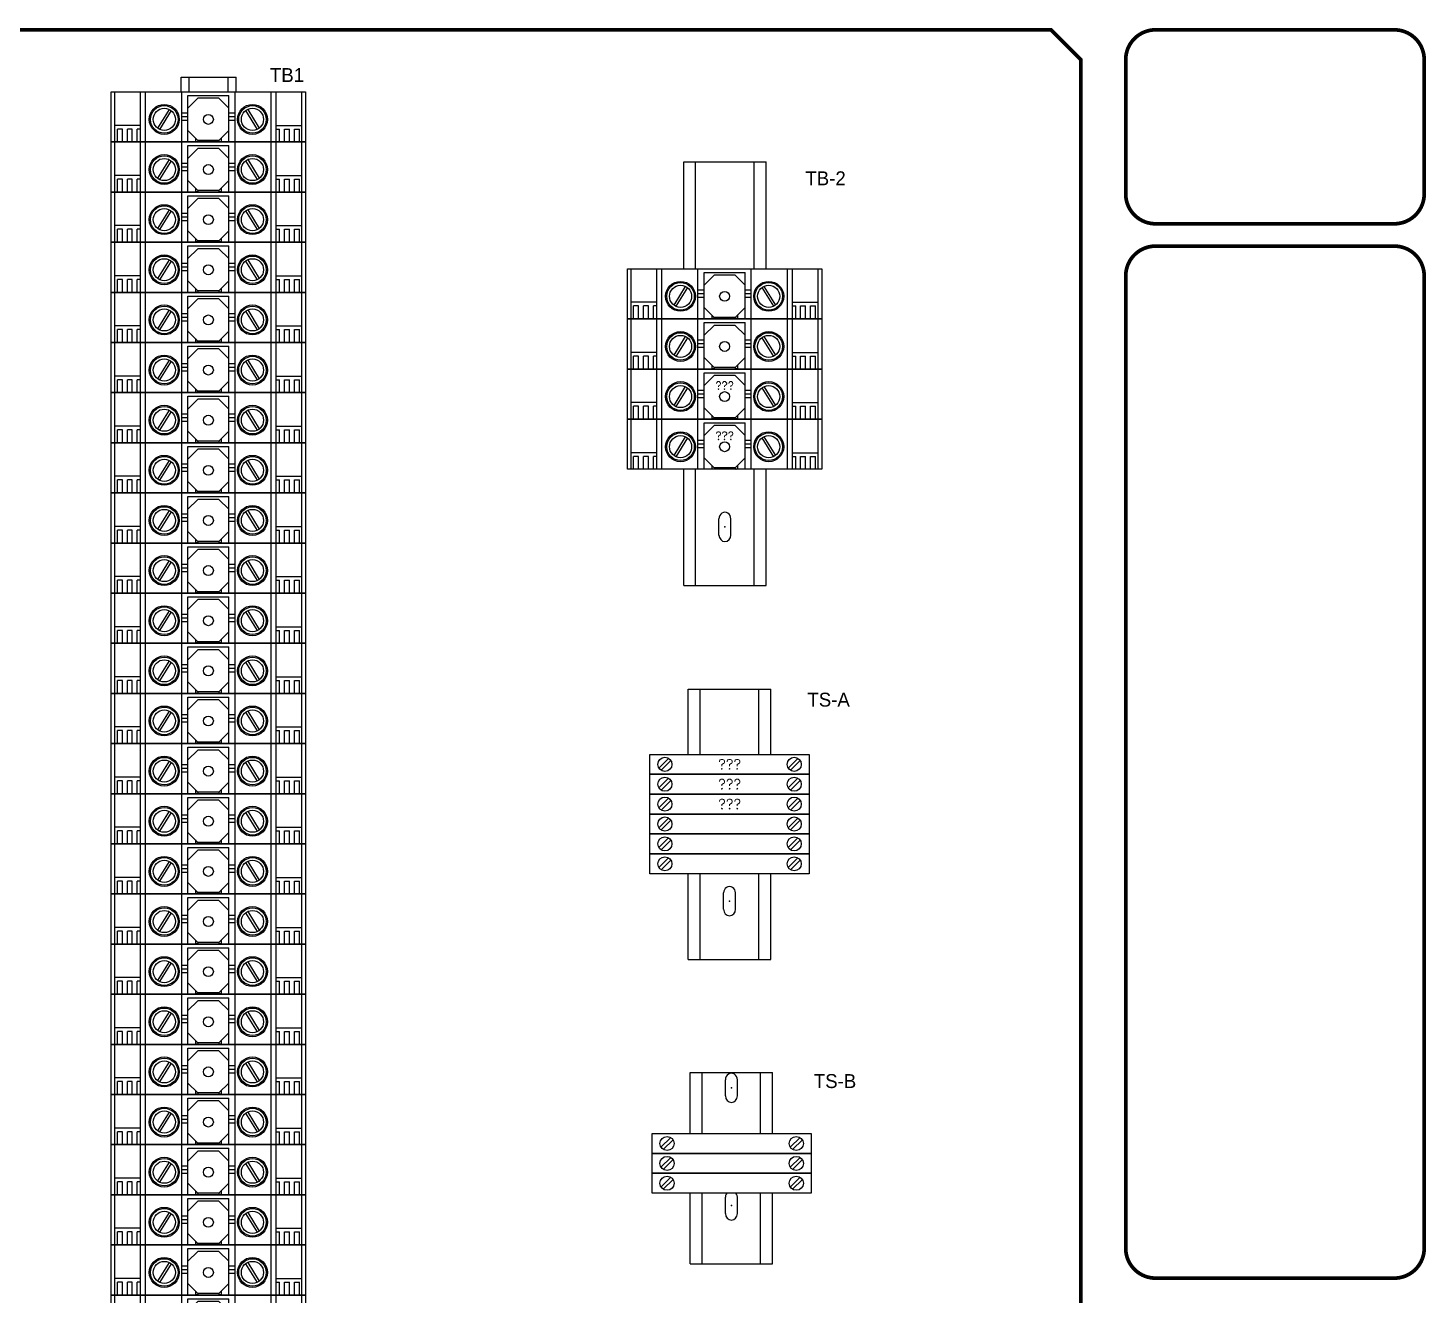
# Model space of a CAD drawing. Header units: inches. Extents: x 0 to 100, y 0 to 67.
# Drawn here: x 65.32 to 100.45, y 35.48 to 67.33 of the extents above; entities that cross this region are included whole.
import ezdxf
from ezdxf.enums import TextEntityAlignment as Align

# ---------------------------------------------------------------- set-up
doc = ezdxf.new("R2010")
doc.units = ezdxf.units.IN
doc.header["$MEASUREMENT"] = 0
for name, color, linetype in [('PSYMS', 7, 'Continuous'), ('PTERM', 7, 'Continuous'), ('PWIRE', 7, 'Continuous'), ('TITLE', 7, 'Continuous')]:
    doc.layers.add(name, color=color, linetype=linetype)
doc.styles.add('ITALIC', font='ITALIC')
doc.styles.add('SIMPLEX', font='SIMPLEX')
doc.styles.add('WD', font='romans.shx')

# ---------------------------------------------------------------- blocks, each defined once
blk = doc.blocks.new('VDIN22B3')
for p, q in [((-0.69, 39.37), (0.69, 39.37)), ((-0.69, 0), (-0.69, 39.37)), ((-0.49, 0), (-0.49, 39.37)), ((0.49, 0), (0.49, 39.37)), ((0.69, 0), (0.69, 39.37)), ((-0.1, 38.274), (-0.1, 38.546)), ((0.1, 38.274), (0.1, 38.546)), ((-0.1, 36.304), (-0.1, 36.576)), ((0.1, 36.304), (0.1, 36.576)), ((-0.1, 34.334), (-0.1, 34.606)), ((0.1, 34.334), (0.1, 34.606)), ((-0.1, 32.364), (-0.1, 32.636)), ((0.1, 32.364), (0.1, 32.636)), ((-0.1, 30.394), (-0.1, 30.666)), ((0.1, 30.394), (0.1, 30.666)), ((-0.1, 28.424), (-0.1, 28.696)), ((0.1, 28.424), (0.1, 28.696)), ((-0.1, 26.454), (-0.1, 26.726)), ((0.1, 26.454), (0.1, 26.726)), ((-0.1, 24.484), (-0.1, 24.756)), ((0.1, 24.484), (0.1, 24.756)), ((-0.1, 22.514), (-0.1, 22.786)), ((0.1, 22.514), (0.1, 22.786)), ((-0.1, 20.544), (-0.1, 20.816)), ((0.1, 20.544), (0.1, 20.816)), ((-0.1, 18.574), (-0.1, 18.846)), ((0.1, 18.574), (0.1, 18.846)), ((-0.1, 16.604), (-0.1, 16.876)), ((0.1, 16.604), (0.1, 16.876)), ((-0.1, 14.634), (-0.1, 14.906)), ((0.1, 14.634), (0.1, 14.906)), ((-0.1, 12.664), (-0.1, 12.936)), ((0.1, 12.664), (0.1, 12.936)), ((-0.1, 10.694), (-0.1, 10.966)), ((0.1, 10.694), (0.1, 10.966)), ((-0.1, 8.724), (-0.1, 8.996)), ((0.1, 8.724), (0.1, 8.996)), ((-0.1, 6.754), (-0.1, 7.026)), ((0.1, 6.754), (0.1, 7.026)), ((-0.1, 4.784), (-0.1, 5.056)), ((0.1, 4.784), (0.1, 5.056)), ((-0.1, 2.814), (-0.1, 3.086)), ((0.1, 2.814), (0.1, 3.086)), ((-0.1, 0.844), (-0.1, 1.116)), ((0.1, 0.844), (0.1, 1.116)), ((-0.69, 0), (0.69, 0))]:
    blk.add_line(p, q)
for centre, start_param, end_param in [((0, 38.546), 4.712386, 7.853986), ((0, 38.274), 1.570796, 4.712386), ((0, 36.576), 4.712386, 7.853986), ((0, 36.304), 1.570796, 4.712386), ((0, 34.606), 4.712386, 7.853986), ((0, 34.334), 1.570796, 4.712386), ((0, 32.636), 4.712386, 7.853986), ((0, 32.364), 1.570796, 4.712386), ((0, 30.666), 4.712386, 7.853986), ((0, 30.394), 1.570796, 4.712386), ((0, 28.696), 4.712386, 7.853986), ((0, 28.424), 1.570796, 4.712386), ((0, 26.726), 4.712386, 7.853986), ((0, 26.454), 1.570796, 4.712386), ((0, 24.756), 4.712386, 7.853986), ((0, 24.484), 1.570796, 4.712386), ((0, 22.786), 4.712386, 7.853986), ((0, 22.514), 1.570796, 4.712386), ((0, 20.816), 4.712386, 7.853986), ((0, 20.544), 1.570796, 4.712386), ((0, 18.846), 4.712386, 7.853986), ((0, 18.574), 1.570796, 4.712386), ((0, 16.876), 4.712386, 7.853986), ((0, 16.604), 1.570796, 4.712386), ((0, 14.906), 4.712386, 7.853986), ((0, 14.634), 1.570796, 4.712386), ((0, 12.936), 4.712386, 7.853986), ((0, 12.664), 1.570796, 4.712386), ((0, 10.966), 4.712386, 7.853986), ((0, 10.694), 1.570796, 4.712386), ((0, 8.996), 4.712386, 7.853986), ((0, 8.724), 1.570796, 4.712386), ((0, 7.026), 4.712386, 7.853986), ((0, 6.754), 1.570796, 4.712386), ((0, 5.056), 4.712386, 7.853986), ((0, 4.784), 1.570796, 4.712386), ((0, 3.086), 4.712386, 7.853986), ((0, 2.814), 1.570796, 4.712386), ((0, 1.116), 4.712386, 7.853986), ((0, 0.844), 1.570796, 4.712386)]:
    blk.add_ellipse(centre, major_axis=(0, 0.109), ratio=0.917668, start_param=start_param, end_param=end_param)
for p in [(0, 38.41), (0, 36.44), (0, 34.47), (0, 32.5), (0, 30.53), (0, 28.56), (0, 26.59), (0, 24.62), (0, 22.65), (0, 20.68), (0, 18.71), (0, 16.74), (0, 14.77), (0, 12.8), (0, 10.83), (0, 8.86), (0, 6.89), (0, 4.92), (0, 2.95), (0, 0.98)]:
    blk.add_point(p)
blk = doc.blocks.new('VDIN2386')
for p, q in [((-0.69, 65.214), (0.69, 65.214)), ((-0.69, 39.37), (-0.69, 65.214)), ((-0.49, 39.37), (-0.49, 65.214)), ((0.49, 39.37), (0.49, 65.214)), ((0.69, 39.37), (0.69, 65.214)), ((-0.1, 63.854), (-0.1, 64.126)), ((0.1, 63.854), (0.1, 64.126)), ((-0.1, 61.884), (-0.1, 62.156)), ((0.1, 61.884), (0.1, 62.156)), ((-0.1, 59.914), (-0.1, 60.186)), ((0.1, 59.914), (0.1, 60.186)), ((-0.1, 57.944), (-0.1, 58.216)), ((0.1, 57.944), (0.1, 58.216)), ((-0.1, 55.974), (-0.1, 56.246)), ((0.1, 55.974), (0.1, 56.246)), ((-0.1, 54.004), (-0.1, 54.276)), ((0.1, 54.004), (0.1, 54.276)), ((-0.1, 52.034), (-0.1, 52.306)), ((0.1, 52.034), (0.1, 52.306)), ((-0.1, 50.064), (-0.1, 50.336)), ((0.1, 50.064), (0.1, 50.336)), ((-0.1, 48.094), (-0.1, 48.366)), ((0.1, 48.094), (0.1, 48.366)), ((-0.1, 46.124), (-0.1, 46.396)), ((0.1, 46.124), (0.1, 46.396)), ((-0.1, 44.154), (-0.1, 44.426)), ((0.1, 44.154), (0.1, 44.426)), ((-0.1, 42.184), (-0.1, 42.456)), ((0.1, 42.184), (0.1, 42.456)), ((-0.1, 40.214), (-0.1, 40.486)), ((0.1, 40.214), (0.1, 40.486)), ((-0.69, 39.37), (0.69, 39.37))]:
    blk.add_line(p, q)
for centre, start_param, end_param in [((0, 64.126), 4.712386, 7.853986), ((0, 63.854), 1.570796, 4.712386), ((0, 62.156), 4.712386, 7.853986), ((0, 61.884), 1.570796, 4.712386), ((0, 60.186), 4.712386, 7.853986), ((0, 59.914), 1.570796, 4.712386), ((0, 58.216), 4.712386, 7.853986), ((0, 57.944), 1.570796, 4.712386), ((0, 56.246), 4.712386, 7.853986), ((0, 55.974), 1.570796, 4.712386), ((0, 54.276), 4.712386, 7.853986), ((0, 54.004), 1.570796, 4.712386), ((0, 52.306), 4.712386, 7.853986), ((0, 52.034), 1.570796, 4.712386), ((0, 50.336), 4.712386, 7.853986), ((0, 50.064), 1.570796, 4.712386), ((0, 48.366), 4.712386, 7.853986), ((0, 48.094), 1.570796, 4.712386), ((0, 46.396), 4.712386, 7.853986), ((0, 46.124), 1.570796, 4.712386), ((0, 44.426), 4.712386, 7.853986), ((0, 44.154), 1.570796, 4.712386), ((0, 42.456), 4.712386, 7.853986), ((0, 42.184), 1.570796, 4.712386), ((0, 40.486), 4.712386, 7.853986), ((0, 40.214), 1.570796, 4.712386)]:
    blk.add_ellipse(centre, major_axis=(0, 0.109), ratio=0.917668, start_param=start_param, end_param=end_param)
for p in [(0, 63.99), (0, 62.02), (0, 60.05), (0, 58.08), (0, 56.11), (0, 54.14), (0, 52.17), (0, 50.2), (0, 48.23), (0, 46.26), (0, 44.29), (0, 42.32), (0, 40.35)]:
    blk.add_point(p)
blk = doc.blocks.new('VDIN2450')
for p, q in [((-0.69, 4.532), (0.69, 4.532)), ((-0.69, 0), (-0.69, 4.532)), ((-0.49, 0), (-0.49, 4.532)), ((0.49, 0), (0.49, 4.532)), ((0.69, 0), (0.69, 4.532)), ((-0.1, 2.814), (-0.1, 3.086)), ((0.1, 2.814), (0.1, 3.086)), ((-0.1, 0.844), (-0.1, 1.116)), ((0.1, 0.844), (0.1, 1.116)), ((-0.69, 0), (0.69, 0))]:
    blk.add_line(p, q)
for centre, start_param, end_param in [((0, 3.086), 4.712386, 7.853986), ((0, 2.814), 1.570797, 4.712387), ((0, 1.116), 4.712386, 7.853986), ((0, 0.844), 1.570797, 4.712387)]:
    blk.add_ellipse(centre, major_axis=(0, 0.109), ratio=0.917668, start_param=start_param, end_param=end_param)
for p in [(0, 2.95), (0, 0.98)]:
    blk.add_point(p)
blk = doc.blocks.new('VDIN2493')
for p, q in [((-0.69, 3.205), (0.69, 3.205)), ((-0.69, 0), (-0.69, 3.205)), ((-0.49, 0), (-0.49, 3.205)), ((-0.1, 2.814), (-0.1, 3.086)), ((0.1, 2.814), (0.1, 3.086)), ((0.49, 0), (0.49, 3.205)), ((0.69, 0), (0.69, 3.205)), ((-0.1, 0.844), (-0.1, 1.116)), ((0.1, 0.844), (0.1, 1.116)), ((-0.69, 0), (0.69, 0))]:
    blk.add_line(p, q)
for centre, start_param, end_param in [((0, 3.086), 4.712386, 7.853986), ((0, 2.814), 1.570796, 4.712386), ((0, 1.116), 4.712386, 7.853986), ((0, 0.844), 1.570796, 4.712386)]:
    blk.add_ellipse(centre, major_axis=(0, 0.109), ratio=0.917668, start_param=start_param, end_param=end_param)
for p in [(0, 2.95), (0, 0.98)]:
    blk.add_point(p)
blk = doc.blocks.new('VDIN2408')
for p, q in [((-0.69, 7.095), (0.69, 7.095)), ((-0.69, 0), (-0.69, 7.095)), ((-0.49, 0), (-0.49, 7.095)), ((0.49, 0), (0.49, 7.095)), ((0.69, 0), (0.69, 7.095)), ((-0.1, 4.784), (-0.1, 5.056)), ((0.1, 4.784), (0.1, 5.056)), ((-0.1, 2.814), (-0.1, 3.086)), ((0.1, 2.814), (0.1, 3.086)), ((-0.1, 0.844), (-0.1, 1.116)), ((0.1, 0.844), (0.1, 1.116)), ((-0.69, 0), (0.69, 0))]:
    blk.add_line(p, q)
for centre, start_param, end_param in [((0, 5.056), 4.712386, 7.853986), ((0, 4.784), 1.570796, 4.712386), ((0, 3.086), 4.712386, 7.853986), ((0, 2.814), 1.570796, 4.712386), ((0, 1.116), 4.712386, 7.853986), ((0, 0.844), 1.570796, 4.712386)]:
    blk.add_ellipse(centre, major_axis=(0, 0.109), ratio=0.917668, start_param=start_param, end_param=end_param)
for p in [(0, 4.92), (0, 2.95), (0, 0.98)]:
    blk.add_point(p)
blk = doc.blocks.new('acade_title')
at = {"layer": 'TITLE'}
blk.add_line((30.594, 22.177), (30.594, 20.781), dxfattribs=at)
at = {"layer": 'TITLE', "const_width": 0.0312}
blk.add_lwpolyline([(30.594, 0.281), (30.594, 22.177), (30.344, 22.427), (0.281, 22.427), (0.031, 22.177), (0.031, 0.281), (0.281, 0.031), (30.344, 0.031)], close=True, dxfattribs=at)
for points in [[(31.219, 22.427, 0.414214), (30.969, 22.177, 0.414214)], [(33.469, 22.177, 0.414214), (33.219, 22.427, 0.414214)], [(30.969, 21.052, 0.414214), (31.219, 20.802, 0.414214)], [(33.219, 20.802, 0.414214), (33.469, 21.052, 0.414214)], [(31.219, 20.615, 0.414214), (30.969, 20.365, 0.414214)], [(33.469, 20.365, 0.414214), (33.219, 20.615, 0.414214)], [(30.969, 12.219, 0.414214), (31.219, 11.969, 0.414214)], [(33.219, 11.969, 0.414214), (33.469, 12.219, 0.414214)]]:
    blk.add_lwpolyline(points, format="xyb", dxfattribs=at)
for points in [[(33.219, 22.427), (31.219, 22.427)], [(30.969, 22.177), (30.969, 21.052)], [(33.469, 22.177), (33.469, 21.052)], [(33.219, 20.802), (31.219, 20.802)], [(33.219, 20.615), (31.219, 20.615)], [(30.969, 20.365), (30.969, 12.219)], [(33.469, 20.365), (33.469, 12.219)], [(31.219, 11.969), (33.219, 11.969)]]:
    blk.add_lwpolyline(points, dxfattribs=at)
at = {"layer": 'TITLE', "color": 1, "style": 'ITALIC'}
for tag, height, p in [('TITLE#1', 0.125, (32.156, 3.406)), ('TITLE#2', 0.125, (32.156, 3.204)), ('TITLE#3', 0.125, (32.156, 3.001)), ('TITLE#4', 0.125, (32.156, 2.799)), ('DWG#', 0.2, (32.156, 0.826))]:
    blk.add_attdef(tag, text='', height=height, dxfattribs=at).set_placement(p, align=Align.CENTER)
at = {"layer": 'TITLE', "color": 1, "style": 'SIMPLEX'}
blk.add_attdef('CAD#', (30.826, 1.958), '', height=0.0938, rotation=90, dxfattribs=at)
at = {"layer": 'TITLE', "color": 1}
for tag, p, height, style in [('ENGINEER', (31.237, 1.958), 0.0938, 'ITALIC'), ('CHKDBY', (32.424, 1.958), 0.0938, 'ITALIC'), ('JOB#', (31.464, 1.644), 0.0938, 'SIMPLEX'), ('DRAWNBY', (32.494, 1.644), 0.0938, 'ITALIC'), ('SCALE', (31.353, 1.344), 0.0938, 'SIMPLEX'), ('DATE', (32.408, 1.344), 0.0938, 'SIMPLEX'), ('SHTS', (32.532, 0.25), 0.2, 'ITALIC')]:
    blk.add_attdef(tag, p, '', height=height, dxfattribs=dict(at, style=style))
at = {"layer": 'TITLE', "color": 1, "style": 'ITALIC'}
blk.add_attdef('SH#', text='', height=0.2, dxfattribs=at).set_placement((31.881, 0.25), align=Align.RIGHT)
at = {"layer": 'TITLE', "color": 7, "flags": 9}
blk.add_attdef('WD_TB', (31.219, 0.031), '', height=0.125, dxfattribs=at)
blk = doc.blocks.new('DN-T1_0')
at = {"style": 'WD', "flags": 1}
for tag, height, p in [('INST', 0.125, (0.008, 0.421)), ('LOC', 0.125, (0.008, 0.245)), ('WDBLKNAM', 0.05, (0, -0.884)), ('CAT', 0.05, (0, -0.812)), ('ASSYCODE', 0.05, (0, -1.042)), ('FP', 0.05, (0, -0.955)), ('FPT', 0.05, (0.141, -0.955))]:
    blk.add_attdef(tag, text='', height=height, dxfattribs=at).set_placement(p, align=Align.CENTER)
blk.add_wipeout([(1.22, 0), (1.22, -0.63), (-1.22, -0.63), (-1.22, 0)])
for p, q in [((-1.174, -0.63), (-1.174, 0)), ((-0.851, -0.63), (-0.851, 0)), ((-0.788, -0.63), (-0.788, 0)), ((-0.335, -0.63), (-0.335, 0)), ((-0.257, -0.046), (0.257, -0.046)), ((-0.257, -0.63), (-0.257, -0.046)), ((-0.257, -0.206), (-0.132, -0.081)), ((0.132, -0.081), (-0.132, -0.081)), ((0.257, -0.206), (0.132, -0.081)), ((0.257, -0.63), (0.257, -0.046)), ((0.335, -0.63), (0.335, 0)), ((0.788, -0.63), (0.788, 0)), ((0.851, -0.63), (0.851, 0)), ((1.174, -0.63), (1.174, 0)), ((-0.494, -0.221), (-0.64, -0.456)), ((-0.468, -0.236), (-0.614, -0.471)), ((-0.257, -0.269), (-0.335, -0.269)), ((-0.257, -0.315), (-0.335, -0.315)), ((0.335, -0.269), (0.257, -0.269)), ((0.335, -0.315), (0.257, -0.315)), ((0.468, -0.236), (0.614, -0.471)), ((0.494, -0.221), (0.64, -0.456)), ((-0.851, -0.421), (-1.174, -0.421)), ((-1.143, -0.63), (-1.143, -0.467)), ((-1.081, -0.467), (-1.143, -0.467)), ((-1.081, -0.63), (-1.081, -0.467)), ((-0.956, -0.467), (-1.018, -0.467)), ((-1.018, -0.63), (-1.018, -0.467)), ((-0.956, -0.63), (-0.956, -0.467)), ((-0.893, -0.63), (-0.893, -0.467)), ((-0.851, -0.467), (-0.893, -0.467)), ((-0.257, -0.361), (-0.335, -0.361)), ((-0.132, -0.611), (-0.257, -0.486)), ((0.132, -0.611), (0.257, -0.486)), ((0.335, -0.361), (0.257, -0.361)), ((0.851, -0.421), (1.174, -0.421)), ((0.851, -0.467), (0.893, -0.467)), ((0.893, -0.63), (0.893, -0.467)), ((0.955, -0.63), (0.955, -0.467)), ((0.955, -0.467), (1.018, -0.467)), ((1.018, -0.63), (1.018, -0.467)), ((1.081, -0.63), (1.081, -0.467)), ((1.081, -0.467), (1.143, -0.467)), ((1.143, -0.63), (1.143, -0.467)), ((-0.162, -0.581), (-0.162, -0.619)), ((-0.139, -0.626), (-0.155, -0.626)), ((0.132, -0.611), (-0.132, -0.611)), ((-0.132, -0.611), (-0.132, -0.619)), ((0.132, -0.611), (0.132, -0.619)), ((0.155, -0.626), (0.139, -0.626)), ((0.162, -0.581), (0.162, -0.619))]:
    blk.add_line(p, q)
blk.add_lwpolyline([(1.22, 0), (1.22, -0.63), (-1.22, -0.63), (-1.22, 0)], close=True)
for centre, radius in [((-0.554, -0.346), 0.188), ((-0.554, -0.346), 0.173), ((0.554, -0.346), 0.188), ((0.554, -0.346), 0.173), ((-0.554, -0.346), 0.139), ((0, -0.346), 0.0625), ((0.554, -0.346), 0.139)]:
    blk.add_circle(centre, radius)
for centre, start, end in [((-0.155, -0.619), 180, 270), ((-0.139, -0.619), 270, 0), ((0.139, -0.619), 180, 270), ((0.155, -0.619), 270, 0)]:
    blk.add_arc(centre, 0.007, start, end)
for tag, height, p in [('P_TAGSTRIP', 0.125, (0.008, 0.068)), ('MFG', 0.05, (0, -0.741))]:
    blk.add_attdef(tag, text='', height=height, dxfattribs=at).set_placement(p, align=Align.CENTER)
at = {"style": 'WD'}
for tag in ['WIRENO', 'TERM']:
    blk.add_attdef(tag, text='', height=0.1, dxfattribs=at).set_placement((0, -0.208), align=Align.MIDDLE_CENTER)
at = {"style": 'WD', "width": 0.8}
blk.add_attdef('WIRENOL', text='', height=0.1, dxfattribs=at).set_placement((-1.29, -0.315), align=Align.MIDDLE_RIGHT)
blk.add_attdef('WIRENOR', text='', height=0.1, dxfattribs=at).set_placement((1.29, -0.315), align=Align.MIDDLE_LEFT)
at = {"style": 'WD', "flags": 1}
blk.add_attdef('TERMDESCL', text='', height=0.05, dxfattribs=at).set_placement((-1.287, -0.43), align=Align.MIDDLE_RIGHT)
blk.add_attdef('TERMDESCR', text='', height=0.05, dxfattribs=at).set_placement((1.29, -0.43), align=Align.MIDDLE_LEFT)
blk = doc.blocks.new('wd_default_terminal')
at = {"color": 4, "style": 'WD', "flags": 1}
for tag, p in [('INST', (0, 0.5)), ('LOC', (0, 0.312))]:
    blk.add_attdef(tag, text='', height=0.125, dxfattribs=at).set_placement(p, align=Align.MIDDLE_CENTER)
at = {"color": 3, "linetype": 'Continuous', "style": 'WD', "width": 0.8}
blk.add_attdef('WIRENOL', text='', height=0.125, dxfattribs=at).set_placement((-1.125, -0.125), align=Align.MIDDLE_RIGHT)
blk.add_attdef('WIRENOR', text='', height=0.125, dxfattribs=at).set_placement((1.125, -0.125), align=Align.MIDDLE_LEFT)
at = {"color": 3, "linetype": 'Continuous', "style": 'WD', "width": 0.8, "flags": 1}
blk.add_attdef('TERMDESCL', text='', height=0.075, dxfattribs=at).set_placement((-1.125, -0.25), align=Align.MIDDLE_RIGHT)
blk.add_attdef('TERMDESCR', text='', height=0.075, dxfattribs=at).set_placement((1.125, -0.25), align=Align.MIDDLE_LEFT)
blk.add_wipeout([(1, -0.25), (-1, -0.25), (-1, 0), (1, 0)])
for p, q in [((-0.888, -0.172), (-0.766, -0.05)), ((-0.859, -0.2), (-0.737, -0.078)), ((0.737, -0.172), (0.859, -0.05)), ((0.766, -0.2), (0.888, -0.078))]:
    blk.add_line(p, q)
blk.add_lwpolyline([(1, -0.25), (-1, -0.25), (-1, 0), (1, 0)], close=True)
for centre in [(-0.812, -0.125), (0.812, -0.125)]:
    blk.add_circle(centre, 0.0884)
at = {"color": 4, "style": 'WD', "flags": 1}
for tag, height, p in [('P_TAGSTRIP', 0.125, (0, 0.125)), ('MFG', 0.01, (-0.625, -0.062)), ('CAT', 0.01, (-0.625, -0.125)), ('WDBLKNAM', 0.01, (0.562, -0.062)), ('FPT', 0.01, (0.562, -0.125)), ('ASSYCODE', 0.01, (-0.625, -0.188)), ('FP', 0.01, (0.562, -0.188))]:
    blk.add_attdef(tag, text='', height=height, dxfattribs=at).set_placement(p, align=Align.MIDDLE_CENTER)
at = {"color": 4, "style": 'WD'}
for tag in ['WIRENO', 'TERM']:
    blk.add_attdef(tag, text='', height=0.125, dxfattribs=at).set_placement((0, -0.125), align=Align.MIDDLE_CENTER)

msp = doc.modelspace()

# ---------------------------------------------------------------- block references
at = {"xscale": 3, "yscale": 3, "zscale": 3}
msp.add_blockref('acade_title', (0, 0), dxfattribs=at)
at = {"layer": 'PSYMS'}
for name in ['VDIN2386', 'VDIN22B3']:
    msp.add_blockref(name, (69.863, 0.881), dxfattribs=at)
at = {"layer": 'PSYMS', "xscale": 1.5, "yscale": 1.5, "zscale": 1.5}
for name, p in [('VDIN2408', (82.836, 53.317)), ('VDIN2450', (82.952, 43.913)), ('VDIN2493', (82.999, 36.265))]:
    msp.add_blockref(name, p, dxfattribs=at)

# ---------------------------------------------------------------- texts
at = {"color": 1}
for s, p in [('TB1', (71.404, 65.97)), ('TB-2', (84.858, 63.374)), ('TS-A', (84.909, 50.271)), ('TS-B', (85.07, 40.684))]:
    msp.add_text(s, height=0.35, dxfattribs=at).set_placement(p)

# ---------------------------------------------------------------- next in the draw order: block references
at = {"xscale": 2, "yscale": 2, "zscale": 2}
for name, p in [('DN-T1_0', (69.858, 65.722)), ('DN-T1_0', (82.829, 61.275)), ('wd_default_terminal', (83.006, 39.541))]:
    msp.add_blockref(name, p, dxfattribs=at)
ref = msp.add_blockref('wd_default_terminal', (82.954, 49.07), dxfattribs=dict(xscale=2, yscale=2, zscale=2))
ref.add_attrib('TERM', '???', dxfattribs={"layer": 'PTERM', "color": 4, "height": 0.25, "style": 'WD'}).set_placement((82.954, 48.82), align=Align.MIDDLE_CENTER)
ref.add_attrib('WIRENO', '???', dxfattribs={"layer": 'PWIRE', "color": 4, "height": 0.25, "style": 'WD'}).set_placement((82.954, 48.82), align=Align.MIDDLE_CENTER)

# ---------------------------------------------------------------- next in the draw order: block references
for name, p in [('DN-T1_0', (69.858, 64.462)), ('DN-T1_0', (82.829, 60.015)), ('wd_default_terminal', (83.006, 39.041))]:
    msp.add_blockref(name, p, dxfattribs=at)
ref = msp.add_blockref('wd_default_terminal', (82.954, 48.57), dxfattribs=dict(xscale=2, yscale=2, zscale=2))
ref.add_attrib('TERM', '???', dxfattribs={"layer": 'PTERM', "color": 4, "height": 0.25, "style": 'WD'}).set_placement((82.954, 48.32), align=Align.MIDDLE_CENTER)
ref.add_attrib('WIRENO', '???', dxfattribs={"layer": 'PWIRE', "color": 4, "height": 0.25, "style": 'WD'}).set_placement((82.954, 48.32), align=Align.MIDDLE_CENTER)

# ---------------------------------------------------------------- next in the draw order: block references
for name, p in [('DN-T1_0', (69.858, 63.202)), ('wd_default_terminal', (83.006, 38.541))]:
    msp.add_blockref(name, p, dxfattribs=at)
ref = msp.add_blockref('DN-T1_0', (82.829, 58.755), dxfattribs=dict(xscale=2, yscale=2, zscale=2))
ref.add_attrib('TERM', '???', dxfattribs={"layer": 'PTERM', "height": 0.2, "style": 'WD'}).set_placement((82.829, 58.339), align=Align.MIDDLE_CENTER)
ref.add_attrib('WIRENO', '???', dxfattribs={"layer": 'PWIRE', "height": 0.2, "style": 'WD'}).set_placement((82.829, 58.339), align=Align.MIDDLE_CENTER)
ref = msp.add_blockref('wd_default_terminal', (82.954, 48.07), dxfattribs=dict(xscale=2, yscale=2, zscale=2))
ref.add_attrib('TERM', '???', dxfattribs={"layer": 'PTERM', "color": 4, "height": 0.25, "style": 'WD'}).set_placement((82.954, 47.82), align=Align.MIDDLE_CENTER)
ref.add_attrib('WIRENO', '???', dxfattribs={"layer": 'PWIRE', "color": 4, "height": 0.25, "style": 'WD'}).set_placement((82.954, 47.82), align=Align.MIDDLE_CENTER)

# ---------------------------------------------------------------- next in the draw order: block references
for name, p in [('DN-T1_0', (69.858, 61.942)), ('wd_default_terminal', (82.954, 47.57))]:
    msp.add_blockref(name, p, dxfattribs=at)
ref = msp.add_blockref('DN-T1_0', (82.829, 57.495), dxfattribs=dict(xscale=2, yscale=2, zscale=2))
ref.add_attrib('TERM', '???', dxfattribs={"layer": 'PTERM', "height": 0.2, "style": 'WD'}).set_placement((82.829, 57.079), align=Align.MIDDLE_CENTER)
ref.add_attrib('WIRENO', '???', dxfattribs={"layer": 'PWIRE', "height": 0.2, "style": 'WD'}).set_placement((82.829, 57.079), align=Align.MIDDLE_CENTER)

# ---------------------------------------------------------------- next in the draw order: block references
for name, p in [('DN-T1_0', (69.858, 60.682)), ('wd_default_terminal', (82.954, 47.07))]:
    msp.add_blockref(name, p, dxfattribs=at)

# ---------------------------------------------------------------- next in the draw order: block references
for name, p in [('DN-T1_0', (69.858, 59.422)), ('wd_default_terminal', (82.954, 46.57))]:
    msp.add_blockref(name, p, dxfattribs=at)

# ---------------------------------------------------------------- next in the draw order: block references
msp.add_blockref('DN-T1_0', (69.858, 58.162), dxfattribs=at)

# ---------------------------------------------------------------- next in the draw order: block references
msp.add_blockref('DN-T1_0', (69.858, 56.902), dxfattribs=at)

# ---------------------------------------------------------------- next in the draw order: block references
msp.add_blockref('DN-T1_0', (69.858, 55.642), dxfattribs=at)

# ---------------------------------------------------------------- next in the draw order: block references
msp.add_blockref('DN-T1_0', (69.858, 54.382), dxfattribs=at)

# ---------------------------------------------------------------- next in the draw order: block references
msp.add_blockref('DN-T1_0', (69.858, 53.122), dxfattribs=at)

# ---------------------------------------------------------------- next in the draw order: block references
msp.add_blockref('DN-T1_0', (69.858, 51.862), dxfattribs=at)

# ---------------------------------------------------------------- next in the draw order: block references
msp.add_blockref('DN-T1_0', (69.858, 50.602), dxfattribs=at)

# ---------------------------------------------------------------- next in the draw order: block references
msp.add_blockref('DN-T1_0', (69.858, 49.342), dxfattribs=at)

# ---------------------------------------------------------------- next in the draw order: block references
msp.add_blockref('DN-T1_0', (69.858, 48.082), dxfattribs=at)

# ---------------------------------------------------------------- next in the draw order: block references
msp.add_blockref('DN-T1_0', (69.858, 46.822), dxfattribs=at)

# ---------------------------------------------------------------- next in the draw order: block references
msp.add_blockref('DN-T1_0', (69.858, 45.562), dxfattribs=at)

# ---------------------------------------------------------------- next in the draw order: block references
msp.add_blockref('DN-T1_0', (69.858, 44.302), dxfattribs=at)

# ---------------------------------------------------------------- next in the draw order: block references
msp.add_blockref('DN-T1_0', (69.858, 43.042), dxfattribs=at)

# ---------------------------------------------------------------- next in the draw order: block references
msp.add_blockref('DN-T1_0', (69.858, 41.782), dxfattribs=at)

# ---------------------------------------------------------------- next in the draw order: block references
msp.add_blockref('DN-T1_0', (69.858, 40.522), dxfattribs=at)

# ---------------------------------------------------------------- next in the draw order: block references
msp.add_blockref('DN-T1_0', (69.858, 39.262), dxfattribs=at)

# ---------------------------------------------------------------- next in the draw order: block references
msp.add_blockref('DN-T1_0', (69.858, 38.002), dxfattribs=at)

# ---------------------------------------------------------------- next in the draw order: block references
msp.add_blockref('DN-T1_0', (69.858, 36.742), dxfattribs=at)

# ---------------------------------------------------------------- next in the draw order: block references
msp.add_blockref('DN-T1_0', (69.858, 35.482), dxfattribs=at)

doc.saveas('drawing.dxf')
